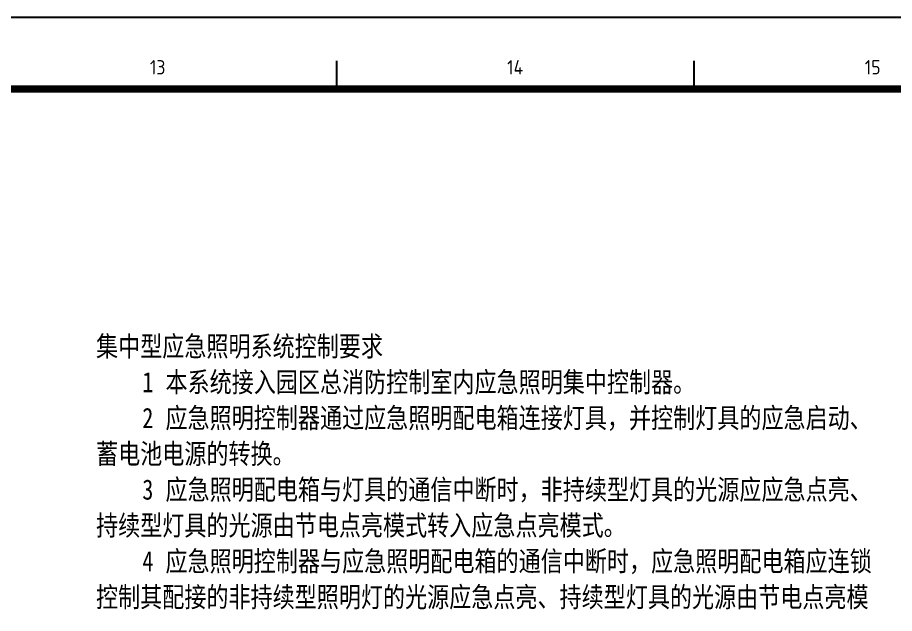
# Model space of a CAD drawing. Extents: x 815029915 to 815825525, y 579155098 to 579748855.
# Drawn here: x 815642773 to 815655037, y 579394783 to 579403126 of the extents above; entities that cross this region are included whole.
import ezdxf
from ezdxf.enums import TextEntityAlignment as Align

# ---------------------------------------------------------------- set-up
doc = ezdxf.new("R2010")
doc.units = 0
doc.header["$LTSCALE"] = 100
doc.header["$MEASUREMENT"] = 0
for name, color, linetype in [('TEL_TEXT', 7, 'Continuous'), ('TK', 7, 'Continuous'), ('zm', 1, 'Continuous')]:
    doc.layers.add(name, color=color, linetype=linetype)
doc.styles.add('-宋体', font='', dxfattribs={"width": 0.8})
doc.styles.add('ISOCP', font='isocp.shx', dxfattribs={"bigfont": 'gbcbig.shx'})
doc.styles.get('-宋体').set_extended_font_data('SimSun')

# ---------------------------------------------------------------- blocks, each defined once
blk = doc.blocks.new('l')
at = {"layer": 'TK'}
blk.add_lwpolyline([(815463677, 579451444), (815463677, 579409444), (815547777, 579409444), (815547777, 579451444)], close=True, dxfattribs=at)

msp = doc.modelspace()

# ---------------------------------------------------------------- linework, layer by layer
at = {"layer": 'TK'}
for p, q in [((815647233.2, 579402517.2), (815647233.2, 579402125.8)), ((815652233.2, 579402517.2), (815652233.2, 579402125.8))]:
    msp.add_line(p, q, dxfattribs=at)
msp.add_lwpolyline([(815579733.2, 579403125.8), (815579733.2, 579361125.8), (815663833.2, 579361125.8), (815663833.2, 579403125.8)], close=True, dxfattribs=at)
at = {"layer": 'TK', "const_width": 100}
msp.add_lwpolyline([(815582233.2, 579362171.5), (815582233.2, 579402125.8), (815662833.2, 579402125.8), (815662833.2, 579362171.5)], close=True, dxfattribs=at)

# ---------------------------------------------------------------- block references
at = {"layer": 'zm', "color": 1}
msp.add_blockref('l', (116055.9, -48318.6), dxfattribs=at)

# ---------------------------------------------------------------- texts
at = {"layer": 'TEL_TEXT', "style": '-宋体', "width": 0.8}
for s, height, p in [('集中型应急照明系统控制要求', 282.895, (815643871.1, 579398382.1)), ('本系统接入园区总消防控制室内应急照明集中控制器。', 282.895, (815644842.1, 579397880.7)), ('1', 282.9, (815644518.4, 579397880.7)), ('应急照明控制器通过应急照明配电箱连接灯具，并控制灯具的应急启动、', 282.895, (815644842.1, 579397379.3)), ('2', 282.9, (815644518.4, 579397379.3)), ('蓄电池电源的转换。', 282.89, (815643871.1, 579396877.9)), ('应急照明配电箱与灯具的通信中断时，非持续型灯具的光源应应急点亮、', 282.895, (815644842.1, 579396376.5)), ('3', 282.9, (815644518.4, 579396376.5)), ('持续型灯具的光源由节电点亮模式转入应急点亮模式。', 282.895, (815643871.1, 579395875.1)), ('4', 282.9, (815644518.4, 579395373.7)), ('应急照明控制器与应急照明配电箱的通信中断时，应急照明配电箱应连锁', 282.895, (815644842.1, 579395373.7)), ('控制其配接的非持续型照明灯的光源应急点亮、持续型灯具的光源由节电点亮模', 282.895, (815643871.1, 579394872.4))]:
    msp.add_text(s, height=height, dxfattribs=at).set_placement(p)
at = {"layer": 'TK', "style": 'ISOCP'}
for s, p in [('13', (815644733.2, 579402429.7)), ('14', (815649733.2, 579402429.7)), ('15', (815654733.2, 579402429.7))]:
    msp.add_text(s, height=200, dxfattribs=at).set_placement(p, align=Align.MIDDLE)

doc.saveas('drawing.dxf')
